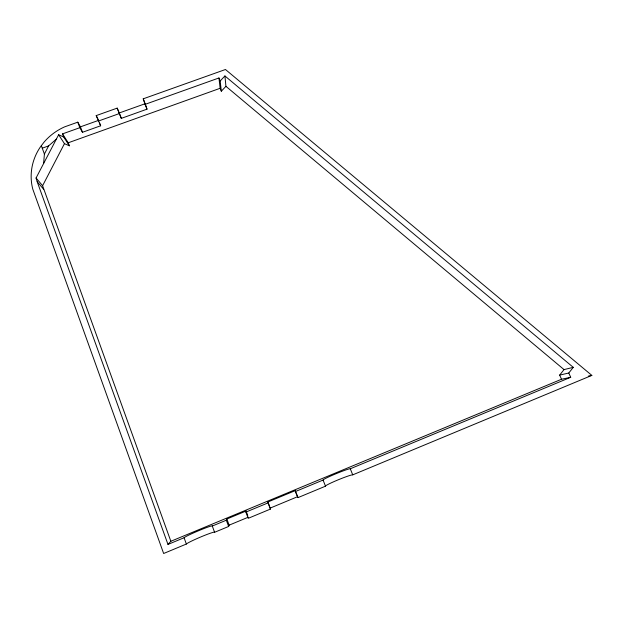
<?xml version="1.0" encoding="UTF-8"?>
<svg xmlns="http://www.w3.org/2000/svg" width="623" height="623" viewBox="0 0 623 623"><rect width="100%" height="100%" fill="white"/><g stroke="black" fill="none" stroke-linecap="round" stroke-linejoin="round"><path stroke-width="0.93" d="M43.602 163.569L44.404 154.068L48.571 145.922L56.374 139.1M145.471 105.412L143.228 98.823L225.456 69.503L591.85 375.396L352.727 474.858A14.773 1.012 -22.3 0 0 337.892 479.944A14.773 1.012 -22.3 0 0 325.494 486.181L298.074 497.582L295.131 490.683L267.96 501.951L270.452 509.077L248.211 518.32L245.859 512.098L246.085 511.024L226.85 519.014L226.313 520.213L212.287 526.038A15.341 0.919 -22.9 0 0 199.165 530.492A15.341 0.919 -22.9 0 0 184.081 537.742L167.976 544.424L37.178 181.69L36.064 177.999L58.632 134.763L63.678 136.974L69.348 145.798L64.449 143.656L58.632 134.763M99.618 123.074L100.646 125.784L82.47 132.294L80.437 126.851L77.774 122.17L64.543 126.89A55.805 52.675 -16.9 0 0 44.023 142.169L40.168 147.262A55.805 52.675 -16.9 0 0 32.801 189.197L163.639 553.497L186.37 544.043A15.357 1.028 -23 0 1 201.439 536.676A15.357 1.028 -23 0 1 214.6 532.299L228.641 526.458L229.139 525.158L226.85 519.014M167.976 544.424L170.858 541.278L42.598 185.724L64.449 143.656M568.783 373.013L570.707 377.289L561.525 379.251L559.664 375.101L568.783 373.013L573.269 367.344L224.926 75.959L220.176 80.967L221.321 91.207L225.931 86.324L224.926 75.959M559.664 375.101L564.033 369.595L573.269 367.344M170.858 541.278L561.525 379.251M245.859 512.098L268.085 502.878L267.96 501.951M295.676 491.43L323.08 480.053A14.757 0.896 -22.4 0 1 335.976 473.745A14.757 0.896 -22.4 0 1 350.313 468.753M570.707 377.289L350.282 468.769L352.727 474.858M229.139 525.158L248.398 517.152M270.296 508.049L297.483 496.741L298.074 497.582M82.47 132.294L79.837 127.692L62.541 133.875L68.234 142.792L220.137 88.287L218.961 77.968L145.346 104.275L143.228 98.823M80.437 126.851L97.686 120.683M117.179 108.122L119.25 112.973L144.925 103.8L147.005 109.165L121.314 118.37L117.179 108.122L96.207 115.598L100.646 125.784M98.286 121.096L119.273 113.596M42.263 148.181L48.571 145.922M588.291 376.128L591.85 375.396M225.931 86.324L564.033 369.595M37.178 181.69L43.68 189.314M36.064 177.999L42.598 185.724M96.207 115.598L98.2 119.561M218.961 77.968L220.176 80.967M220.137 88.287L221.321 91.207M323.08 480.053L325.494 486.181M295.131 490.683L297.483 496.741M119.25 112.973L121.314 118.37M268.085 502.878L270.452 509.077M246.085 511.024L247.744 515.4M77.774 122.17L79.837 127.692M226.313 520.213L228.641 526.458M212.287 526.038L214.6 532.299M68.234 142.792L69.348 145.798M62.541 133.875L63.678 136.974M41.352 145.689L44.404 154.068M184.081 537.742L186.37 544.043M145.346 104.275L147.005 109.165"/></g></svg>
